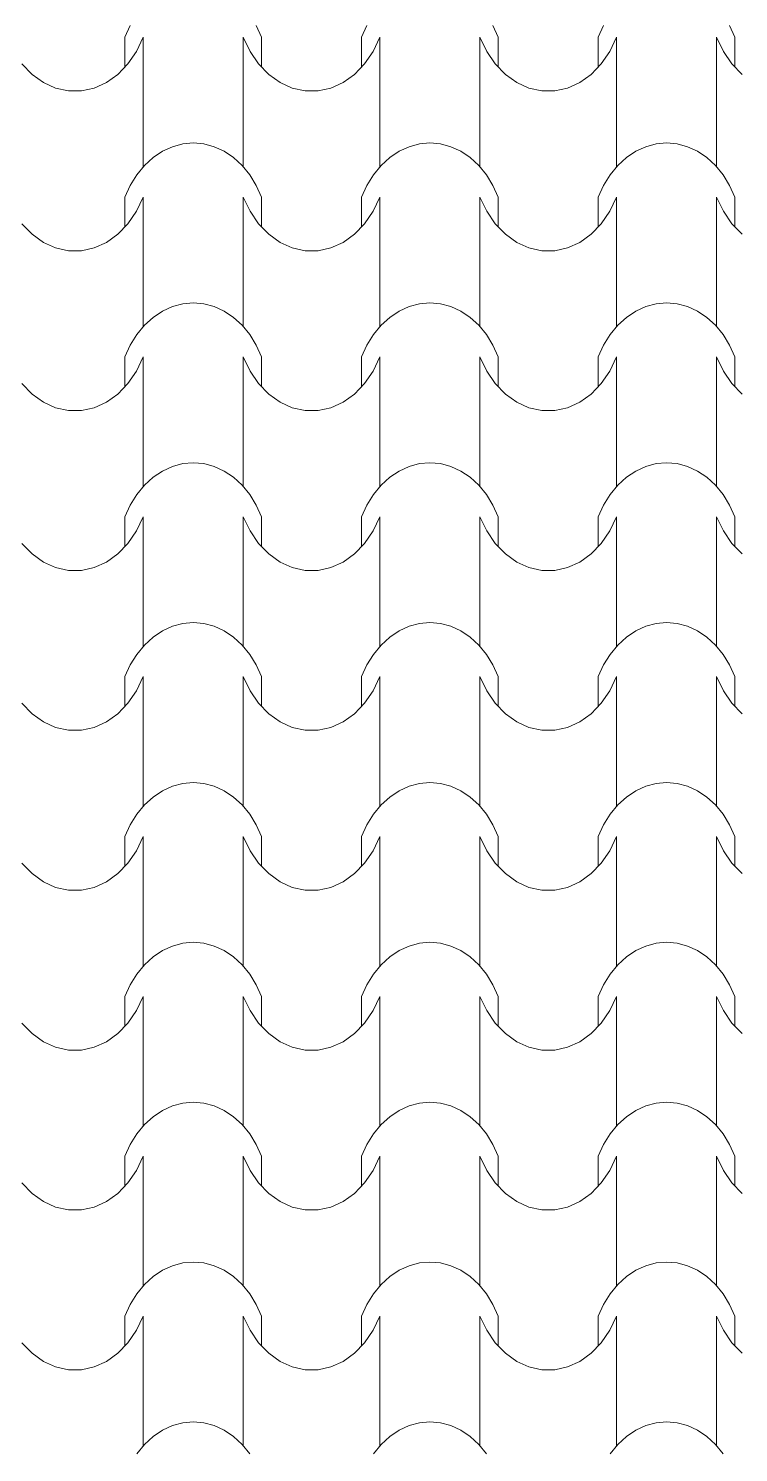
# Model space of a CAD drawing. Header units: millimetres. Extents: x 42452 to 2852333, y -419346 to 834876.
# Drawn here: x 2639698 to 2641724, y 651705 to 655770 of the extents above; entities that cross this region are included whole.
import ezdxf

# ---------------------------------------------------------------- set-up
doc = ezdxf.new("R2010")
doc.units = ezdxf.units.MM
doc.layers.add('M-2 keramitin shtrixi_Ном._пера__21_Pen_No__1', color=7, linetype='Continuous', lineweight=15)
doc.layers.add('memar', color=7, linetype='Continuous', lineweight=25)

# ---------------------------------------------------------------- blocks, each defined once
blk = doc.blocks.new('*X17')
at = {"layer": 'M-2 keramitin shtrixi_Ном._пера__21_Pen_No__1', "color": 7, "linetype": 'Continuous', "lineweight": 15}
for p, q in [((-246366.2, -1354965.3), (-246350.9, -1354932.1)), ((-245991.5, -1354932.1), (-245976.2, -1354965.3)), ((-245690.6, -1354965.3), (-245675.4, -1354932.1)), ((-245315.9, -1354932.1), (-245300.6, -1354965.3)), ((-245015.1, -1354965.3), (-244999.8, -1354932.1)), ((-244640.3, -1354932.1), (-244625, -1354965.3)), ((-246366.2, -1355050.4), (-246366.2, -1354965.3)), ((-246313.9, -1354965.3), (-246333.3, -1355005.8)), ((-246313.9, -1355150.4), (-246313.9, -1354965.3)), ((-246028.4, -1355150.4), (-246028.4, -1354965.3)), ((-246009.1, -1355005.8), (-246028.4, -1354965.3)), ((-245976.2, -1355050.4), (-245976.2, -1354965.3)), ((-245690.6, -1355050.4), (-245690.6, -1354965.3)), ((-245638.4, -1354965.3), (-245657.7, -1355005.8)), ((-245638.4, -1355150.4), (-245638.4, -1354965.3)), ((-245352.9, -1355150.4), (-245352.9, -1354965.3)), ((-245333.5, -1355005.8), (-245352.9, -1354965.3)), ((-245300.6, -1355050.4), (-245300.6, -1354965.3)), ((-245015.1, -1355050.4), (-245015.1, -1354965.3)), ((-244962.8, -1354965.3), (-244982.1, -1355005.8)), ((-244962.8, -1355150.4), (-244962.8, -1354965.3)), ((-244677.3, -1355150.4), (-244677.3, -1354965.3)), ((-244658, -1355005.8), (-244677.3, -1354965.3)), ((-244625, -1355050.4), (-244625, -1354965.3)), ((-246333.3, -1355005.8), (-246357.7, -1355041.5)), ((-245984.7, -1355041.5), (-246009.1, -1355005.8)), ((-245657.7, -1355005.8), (-245682.1, -1355041.5)), ((-245309.1, -1355041.5), (-245333.5, -1355005.8)), ((-244982.1, -1355005.8), (-245006.6, -1355041.5)), ((-244633.6, -1355041.5), (-244658, -1355005.8)), ((-246631.4, -1355071.5), (-246660.2, -1355041.5)), ((-246357.7, -1355041.5), (-246386.5, -1355071.5)), ((-245955.9, -1355071.5), (-245984.7, -1355041.5)), ((-245682.1, -1355041.5), (-245710.9, -1355071.5)), ((-245280.3, -1355071.5), (-245309.1, -1355041.5)), ((-245006.6, -1355041.5), (-245035.4, -1355071.5)), ((-244604.8, -1355071.5), (-244633.6, -1355041.5)), ((-246599.1, -1355094.7), (-246631.4, -1355071.5)), ((-246564.1, -1355110.6), (-246599.1, -1355094.7)), ((-246418.9, -1355094.7), (-246453.8, -1355110.6)), ((-246386.5, -1355071.5), (-246418.9, -1355094.7)), ((-245923.5, -1355094.7), (-245955.9, -1355071.5)), ((-245888.5, -1355110.6), (-245923.5, -1355094.7)), ((-245743.3, -1355094.7), (-245778.3, -1355110.6)), ((-245710.9, -1355071.5), (-245743.3, -1355094.7)), ((-245248, -1355094.7), (-245280.3, -1355071.5)), ((-245213, -1355110.6), (-245248, -1355094.7)), ((-245067.7, -1355094.7), (-245102.7, -1355110.6)), ((-245035.4, -1355071.5), (-245067.7, -1355094.7)), ((-246527.5, -1355118.6), (-246564.1, -1355110.6)), ((-246509, -1355118.6), (-246527.5, -1355118.6)), ((-246490.4, -1355118.6), (-246509, -1355118.6)), ((-246453.8, -1355110.6), (-246490.4, -1355118.6)), ((-245852, -1355118.6), (-245888.5, -1355110.6)), ((-245833.4, -1355118.6), (-245852, -1355118.6)), ((-245814.8, -1355118.6), (-245833.4, -1355118.6)), ((-245778.3, -1355110.6), (-245814.8, -1355118.6)), ((-245176.4, -1355118.6), (-245213, -1355110.6)), ((-245157.8, -1355118.6), (-245176.4, -1355118.6)), ((-245139.3, -1355118.6), (-245157.8, -1355118.6)), ((-245102.7, -1355110.6), (-245139.3, -1355118.6)), ((-246313.9, -1355335.5), (-246313.9, -1355150.4)), ((-246028.4, -1355335.5), (-246028.4, -1355150.4)), ((-245638.4, -1355335.5), (-245638.4, -1355150.4)), ((-245352.9, -1355335.5), (-245352.9, -1355150.4)), ((-244962.8, -1355335.5), (-244962.8, -1355150.4)), ((-244677.3, -1355335.5), (-244677.3, -1355150.4)), ((-246230.8, -1355278), (-246201.3, -1355270)), ((-246201.3, -1355270), (-246171.2, -1355267.3)), ((-246171.2, -1355267.3), (-246141.1, -1355270)), ((-246141.1, -1355270), (-246111.6, -1355278)), ((-245555.2, -1355278), (-245525.7, -1355270)), ((-245525.7, -1355270), (-245495.6, -1355267.3)), ((-245495.6, -1355267.3), (-245465.5, -1355270)), ((-245465.5, -1355270), (-245436, -1355278)), ((-244879.7, -1355278), (-244850.2, -1355270)), ((-244850.2, -1355270), (-244820.1, -1355267.3)), ((-244820.1, -1355267.3), (-244790, -1355270)), ((-244790, -1355270), (-244760.5, -1355278)), ((-246310.4, -1355331.6), (-246285.9, -1355309)), ((-246285.9, -1355309), (-246259.2, -1355291.1)), ((-246259.2, -1355291.1), (-246230.8, -1355278)), ((-246111.6, -1355278), (-246083.2, -1355291.1)), ((-246083.2, -1355291.1), (-246056.5, -1355309)), ((-246056.5, -1355309), (-246032, -1355331.6)), ((-245634.8, -1355331.6), (-245610.3, -1355309)), ((-245610.3, -1355309), (-245583.6, -1355291.1)), ((-245583.6, -1355291.1), (-245555.2, -1355278)), ((-245436, -1355278), (-245407.6, -1355291.1)), ((-245407.6, -1355291.1), (-245380.9, -1355309)), ((-245380.9, -1355309), (-245356.5, -1355331.6)), ((-244959.2, -1355331.6), (-244934.7, -1355309)), ((-244934.7, -1355309), (-244908.1, -1355291.1)), ((-244908.1, -1355291.1), (-244879.7, -1355278)), ((-244760.5, -1355278), (-244732.1, -1355291.1)), ((-244732.1, -1355291.1), (-244705.4, -1355309)), ((-244705.4, -1355309), (-244680.9, -1355331.6)), ((-246332.2, -1355358.2), (-246310.4, -1355331.6)), ((-246032, -1355331.6), (-246010.2, -1355358.2)), ((-245656.6, -1355358.2), (-245634.8, -1355331.6)), ((-245356.5, -1355331.6), (-245334.6, -1355358.2)), ((-244981.1, -1355358.2), (-244959.2, -1355331.6)), ((-244680.9, -1355331.6), (-244659.1, -1355358.2)), ((-246366.2, -1355421.7), (-246350.9, -1355388.4)), ((-246350.9, -1355388.4), (-246332.2, -1355358.2)), ((-246010.2, -1355358.2), (-245991.5, -1355388.4)), ((-245991.5, -1355388.4), (-245976.2, -1355421.7)), ((-245690.6, -1355421.7), (-245675.4, -1355388.4)), ((-245675.4, -1355388.4), (-245656.6, -1355358.2)), ((-245334.6, -1355358.2), (-245315.9, -1355388.4)), ((-245315.9, -1355388.4), (-245300.6, -1355421.7)), ((-245015.1, -1355421.7), (-244999.8, -1355388.4)), ((-244999.8, -1355388.4), (-244981.1, -1355358.2)), ((-244659.1, -1355358.2), (-244640.3, -1355388.4)), ((-244640.3, -1355388.4), (-244625, -1355421.7)), ((-246366.2, -1355506.7), (-246366.2, -1355421.7)), ((-246313.9, -1355421.7), (-246333.3, -1355462.2)), ((-246313.9, -1355606.7), (-246313.9, -1355421.7)), ((-246028.4, -1355606.7), (-246028.4, -1355421.7)), ((-246009.1, -1355462.2), (-246028.4, -1355421.7)), ((-245976.2, -1355506.7), (-245976.2, -1355421.7)), ((-245690.6, -1355506.7), (-245690.6, -1355421.7)), ((-245638.4, -1355421.7), (-245657.7, -1355462.2)), ((-245638.4, -1355606.7), (-245638.4, -1355421.7)), ((-245352.9, -1355606.7), (-245352.9, -1355421.7)), ((-245333.5, -1355462.2), (-245352.9, -1355421.7)), ((-245300.6, -1355506.7), (-245300.6, -1355421.7)), ((-245015.1, -1355506.7), (-245015.1, -1355421.7)), ((-244962.8, -1355421.7), (-244982.1, -1355462.2)), ((-244962.8, -1355606.7), (-244962.8, -1355421.7)), ((-244677.3, -1355606.7), (-244677.3, -1355421.7)), ((-244658, -1355462.2), (-244677.3, -1355421.7)), ((-244625, -1355506.7), (-244625, -1355421.7)), ((-246333.3, -1355462.2), (-246357.7, -1355497.9)), ((-245984.7, -1355497.9), (-246009.1, -1355462.2)), ((-245657.7, -1355462.2), (-245682.1, -1355497.9)), ((-245309.1, -1355497.9), (-245333.5, -1355462.2)), ((-244982.1, -1355462.2), (-245006.6, -1355497.9)), ((-244633.6, -1355497.9), (-244658, -1355462.2)), ((-246631.4, -1355527.8), (-246660.2, -1355497.9)), ((-246357.7, -1355497.9), (-246386.5, -1355527.8)), ((-245955.9, -1355527.8), (-245984.7, -1355497.9)), ((-245682.1, -1355497.9), (-245710.9, -1355527.8)), ((-245280.3, -1355527.8), (-245309.1, -1355497.9)), ((-245006.6, -1355497.9), (-245035.4, -1355527.8)), ((-244604.8, -1355527.8), (-244633.6, -1355497.9)), ((-246599.1, -1355551), (-246631.4, -1355527.8)), ((-246564.1, -1355566.9), (-246599.1, -1355551)), ((-246418.9, -1355551), (-246453.8, -1355566.9)), ((-246386.5, -1355527.8), (-246418.9, -1355551)), ((-245923.5, -1355551), (-245955.9, -1355527.8)), ((-245888.5, -1355566.9), (-245923.5, -1355551)), ((-245743.3, -1355551), (-245778.3, -1355566.9)), ((-245710.9, -1355527.8), (-245743.3, -1355551)), ((-245248, -1355551), (-245280.3, -1355527.8)), ((-245213, -1355566.9), (-245248, -1355551)), ((-245067.7, -1355551), (-245102.7, -1355566.9)), ((-245035.4, -1355527.8), (-245067.7, -1355551)), ((-246527.5, -1355575), (-246564.1, -1355566.9)), ((-246509, -1355575), (-246527.5, -1355575)), ((-246490.4, -1355575), (-246509, -1355575)), ((-246453.8, -1355566.9), (-246490.4, -1355575)), ((-245852, -1355575), (-245888.5, -1355566.9)), ((-245833.4, -1355575), (-245852, -1355575)), ((-245814.8, -1355575), (-245833.4, -1355575)), ((-245778.3, -1355566.9), (-245814.8, -1355575)), ((-245176.4, -1355575), (-245213, -1355566.9)), ((-245157.8, -1355575), (-245176.4, -1355575)), ((-245139.3, -1355575), (-245157.8, -1355575)), ((-245102.7, -1355566.9), (-245139.3, -1355575)), ((-246313.9, -1355791.8), (-246313.9, -1355606.7)), ((-246028.4, -1355791.8), (-246028.4, -1355606.7)), ((-245638.4, -1355791.8), (-245638.4, -1355606.7)), ((-245352.9, -1355791.8), (-245352.9, -1355606.7)), ((-244962.8, -1355791.8), (-244962.8, -1355606.7)), ((-244677.3, -1355791.8), (-244677.3, -1355606.7)), ((-246285.9, -1355765.4), (-246259.2, -1355747.4)), ((-246259.2, -1355747.4), (-246230.8, -1355734.3)), ((-246230.8, -1355734.3), (-246201.3, -1355726.4)), ((-246201.3, -1355726.4), (-246171.2, -1355723.7)), ((-246171.2, -1355723.7), (-246141.1, -1355726.4)), ((-246141.1, -1355726.4), (-246111.6, -1355734.3)), ((-246111.6, -1355734.3), (-246083.2, -1355747.4)), ((-246083.2, -1355747.4), (-246056.5, -1355765.4)), ((-245610.3, -1355765.4), (-245583.6, -1355747.4)), ((-245583.6, -1355747.4), (-245555.2, -1355734.3)), ((-245555.2, -1355734.3), (-245525.7, -1355726.4)), ((-245525.7, -1355726.4), (-245495.6, -1355723.7)), ((-245495.6, -1355723.7), (-245465.5, -1355726.4)), ((-245465.5, -1355726.4), (-245436, -1355734.3)), ((-245436, -1355734.3), (-245407.6, -1355747.4)), ((-245407.6, -1355747.4), (-245380.9, -1355765.4)), ((-244934.7, -1355765.4), (-244908.1, -1355747.4)), ((-244908.1, -1355747.4), (-244879.7, -1355734.3)), ((-244879.7, -1355734.3), (-244850.2, -1355726.4)), ((-244850.2, -1355726.4), (-244820.1, -1355723.7)), ((-244820.1, -1355723.7), (-244790, -1355726.4)), ((-244790, -1355726.4), (-244760.5, -1355734.3)), ((-244760.5, -1355734.3), (-244732.1, -1355747.4)), ((-244732.1, -1355747.4), (-244705.4, -1355765.4)), ((-246332.2, -1355814.5), (-246310.4, -1355787.9)), ((-246310.4, -1355787.9), (-246285.9, -1355765.4)), ((-246056.5, -1355765.4), (-246032, -1355787.9)), ((-246032, -1355787.9), (-246010.2, -1355814.5)), ((-245656.6, -1355814.5), (-245634.8, -1355787.9)), ((-245634.8, -1355787.9), (-245610.3, -1355765.4)), ((-245380.9, -1355765.4), (-245356.5, -1355787.9)), ((-245356.5, -1355787.9), (-245334.6, -1355814.5)), ((-244981.1, -1355814.5), (-244959.2, -1355787.9)), ((-244959.2, -1355787.9), (-244934.7, -1355765.4)), ((-244705.4, -1355765.4), (-244680.9, -1355787.9)), ((-244680.9, -1355787.9), (-244659.1, -1355814.5)), ((-246350.9, -1355844.8), (-246332.2, -1355814.5)), ((-246010.2, -1355814.5), (-245991.5, -1355844.8)), ((-245675.4, -1355844.8), (-245656.6, -1355814.5)), ((-245334.6, -1355814.5), (-245315.9, -1355844.8)), ((-244999.8, -1355844.8), (-244981.1, -1355814.5)), ((-244659.1, -1355814.5), (-244640.3, -1355844.8)), ((-246366.2, -1355878), (-246350.9, -1355844.8)), ((-246366.2, -1355963.1), (-246366.2, -1355878)), ((-246313.9, -1355878), (-246333.3, -1355918.5)), ((-246313.9, -1356063.1), (-246313.9, -1355878)), ((-246028.4, -1356063.1), (-246028.4, -1355878)), ((-246009.1, -1355918.5), (-246028.4, -1355878)), ((-245991.5, -1355844.8), (-245976.2, -1355878)), ((-245976.2, -1355963.1), (-245976.2, -1355878)), ((-245690.6, -1355878), (-245675.4, -1355844.8)), ((-245690.6, -1355963.1), (-245690.6, -1355878)), ((-245638.4, -1355878), (-245657.7, -1355918.5)), ((-245638.4, -1356063.1), (-245638.4, -1355878)), ((-245352.9, -1356063.1), (-245352.9, -1355878)), ((-245333.5, -1355918.5), (-245352.9, -1355878)), ((-245315.9, -1355844.8), (-245300.6, -1355878)), ((-245300.6, -1355963.1), (-245300.6, -1355878)), ((-245015.1, -1355878), (-244999.8, -1355844.8)), ((-245015.1, -1355963.1), (-245015.1, -1355878)), ((-244962.8, -1355878), (-244982.1, -1355918.5)), ((-244962.8, -1356063.1), (-244962.8, -1355878)), ((-244677.3, -1356063.1), (-244677.3, -1355878)), ((-244658, -1355918.5), (-244677.3, -1355878)), ((-244640.3, -1355844.8), (-244625, -1355878)), ((-244625, -1355963.1), (-244625, -1355878)), ((-246333.3, -1355918.5), (-246357.7, -1355954.2)), ((-245984.7, -1355954.2), (-246009.1, -1355918.5)), ((-245657.7, -1355918.5), (-245682.1, -1355954.2)), ((-245309.1, -1355954.2), (-245333.5, -1355918.5)), ((-244982.1, -1355918.5), (-245006.6, -1355954.2)), ((-244633.6, -1355954.2), (-244658, -1355918.5)), ((-246631.4, -1355984.2), (-246660.2, -1355954.2)), ((-246357.7, -1355954.2), (-246386.5, -1355984.2)), ((-245955.9, -1355984.2), (-245984.7, -1355954.2)), ((-245682.1, -1355954.2), (-245710.9, -1355984.2)), ((-245280.3, -1355984.2), (-245309.1, -1355954.2)), ((-245006.6, -1355954.2), (-245035.4, -1355984.2)), ((-244604.8, -1355984.2), (-244633.6, -1355954.2)), ((-246599.1, -1356007.4), (-246631.4, -1355984.2)), ((-246386.5, -1355984.2), (-246418.9, -1356007.4)), ((-245923.5, -1356007.4), (-245955.9, -1355984.2)), ((-245710.9, -1355984.2), (-245743.3, -1356007.4)), ((-245248, -1356007.4), (-245280.3, -1355984.2)), ((-245035.4, -1355984.2), (-245067.7, -1356007.4)), ((-246564.1, -1356023.3), (-246599.1, -1356007.4)), ((-246527.5, -1356031.3), (-246564.1, -1356023.3)), ((-246509, -1356031.3), (-246527.5, -1356031.3)), ((-246490.4, -1356031.3), (-246509, -1356031.3)), ((-246453.8, -1356023.3), (-246490.4, -1356031.3)), ((-246418.9, -1356007.4), (-246453.8, -1356023.3)), ((-245888.5, -1356023.3), (-245923.5, -1356007.4)), ((-245852, -1356031.3), (-245888.5, -1356023.3)), ((-245833.4, -1356031.3), (-245852, -1356031.3)), ((-245814.8, -1356031.3), (-245833.4, -1356031.3)), ((-245778.3, -1356023.3), (-245814.8, -1356031.3)), ((-245743.3, -1356007.4), (-245778.3, -1356023.3)), ((-245213, -1356023.3), (-245248, -1356007.4)), ((-245176.4, -1356031.3), (-245213, -1356023.3)), ((-245157.8, -1356031.3), (-245176.4, -1356031.3)), ((-245139.3, -1356031.3), (-245157.8, -1356031.3)), ((-245102.7, -1356023.3), (-245139.3, -1356031.3)), ((-245067.7, -1356007.4), (-245102.7, -1356023.3)), ((-246313.9, -1356248.2), (-246313.9, -1356063.1)), ((-246028.4, -1356248.2), (-246028.4, -1356063.1)), ((-245638.4, -1356248.2), (-245638.4, -1356063.1)), ((-245352.9, -1356248.2), (-245352.9, -1356063.1)), ((-244962.8, -1356248.2), (-244962.8, -1356063.1)), ((-244677.3, -1356248.2), (-244677.3, -1356063.1)), ((-246285.9, -1356221.7), (-246259.2, -1356203.8)), ((-246259.2, -1356203.8), (-246230.8, -1356190.7)), ((-246230.8, -1356190.7), (-246201.3, -1356182.7)), ((-246201.3, -1356182.7), (-246171.2, -1356180)), ((-246171.2, -1356180), (-246141.1, -1356182.7)), ((-246141.1, -1356182.7), (-246111.6, -1356190.7)), ((-246111.6, -1356190.7), (-246083.2, -1356203.8)), ((-246083.2, -1356203.8), (-246056.5, -1356221.7)), ((-245610.3, -1356221.7), (-245583.6, -1356203.8)), ((-245583.6, -1356203.8), (-245555.2, -1356190.7)), ((-245555.2, -1356190.7), (-245525.7, -1356182.7)), ((-245525.7, -1356182.7), (-245495.6, -1356180)), ((-245495.6, -1356180), (-245465.5, -1356182.7)), ((-245465.5, -1356182.7), (-245436, -1356190.7)), ((-245436, -1356190.7), (-245407.6, -1356203.8)), ((-245407.6, -1356203.8), (-245380.9, -1356221.7)), ((-244934.7, -1356221.7), (-244908.1, -1356203.8)), ((-244908.1, -1356203.8), (-244879.7, -1356190.7)), ((-244879.7, -1356190.7), (-244850.2, -1356182.7)), ((-244850.2, -1356182.7), (-244820.1, -1356180)), ((-244820.1, -1356180), (-244790, -1356182.7)), ((-244790, -1356182.7), (-244760.5, -1356190.7)), ((-244760.5, -1356190.7), (-244732.1, -1356203.8)), ((-244732.1, -1356203.8), (-244705.4, -1356221.7)), ((-246332.2, -1356270.9), (-246310.4, -1356244.3)), ((-246310.4, -1356244.3), (-246285.9, -1356221.7)), ((-246056.5, -1356221.7), (-246032, -1356244.3)), ((-246032, -1356244.3), (-246010.2, -1356270.9)), ((-245656.6, -1356270.9), (-245634.8, -1356244.3)), ((-245634.8, -1356244.3), (-245610.3, -1356221.7)), ((-245380.9, -1356221.7), (-245356.5, -1356244.3)), ((-245356.5, -1356244.3), (-245334.6, -1356270.9)), ((-244981.1, -1356270.9), (-244959.2, -1356244.3)), ((-244959.2, -1356244.3), (-244934.7, -1356221.7)), ((-244705.4, -1356221.7), (-244680.9, -1356244.3)), ((-244680.9, -1356244.3), (-244659.1, -1356270.9)), ((-246350.9, -1356301.1), (-246332.2, -1356270.9)), ((-246010.2, -1356270.9), (-245991.5, -1356301.1)), ((-245675.4, -1356301.1), (-245656.6, -1356270.9)), ((-245334.6, -1356270.9), (-245315.9, -1356301.1)), ((-244999.8, -1356301.1), (-244981.1, -1356270.9)), ((-244659.1, -1356270.9), (-244640.3, -1356301.1)), ((-246366.2, -1356334.4), (-246350.9, -1356301.1)), ((-245991.5, -1356301.1), (-245976.2, -1356334.4)), ((-245690.6, -1356334.4), (-245675.4, -1356301.1)), ((-245315.9, -1356301.1), (-245300.6, -1356334.4)), ((-245015.1, -1356334.4), (-244999.8, -1356301.1)), ((-244640.3, -1356301.1), (-244625, -1356334.4)), ((-246366.2, -1356419.4), (-246366.2, -1356334.4)), ((-246313.9, -1356334.4), (-246333.3, -1356374.9)), ((-246313.9, -1356519.4), (-246313.9, -1356334.4)), ((-246028.4, -1356519.4), (-246028.4, -1356334.4)), ((-246009.1, -1356374.9), (-246028.4, -1356334.4)), ((-245976.2, -1356419.4), (-245976.2, -1356334.4)), ((-245690.6, -1356419.4), (-245690.6, -1356334.4)), ((-245638.4, -1356334.4), (-245657.7, -1356374.9)), ((-245638.4, -1356519.4), (-245638.4, -1356334.4)), ((-245352.9, -1356519.4), (-245352.9, -1356334.4)), ((-245333.5, -1356374.9), (-245352.9, -1356334.4)), ((-245300.6, -1356419.4), (-245300.6, -1356334.4)), ((-245015.1, -1356419.4), (-245015.1, -1356334.4)), ((-244962.8, -1356334.4), (-244982.1, -1356374.9)), ((-244962.8, -1356519.4), (-244962.8, -1356334.4)), ((-244677.3, -1356519.4), (-244677.3, -1356334.4)), ((-244658, -1356374.9), (-244677.3, -1356334.4)), ((-244625, -1356419.4), (-244625, -1356334.4)), ((-246333.3, -1356374.9), (-246357.7, -1356410.6)), ((-245984.7, -1356410.6), (-246009.1, -1356374.9)), ((-245657.7, -1356374.9), (-245682.1, -1356410.6)), ((-245309.1, -1356410.6), (-245333.5, -1356374.9)), ((-244982.1, -1356374.9), (-245006.6, -1356410.6)), ((-244633.6, -1356410.6), (-244658, -1356374.9)), ((-246631.4, -1356440.5), (-246660.2, -1356410.6)), ((-246599.1, -1356463.7), (-246631.4, -1356440.5)), ((-246386.5, -1356440.5), (-246418.9, -1356463.7)), ((-246357.7, -1356410.6), (-246386.5, -1356440.5)), ((-245955.9, -1356440.5), (-245984.7, -1356410.6)), ((-245923.5, -1356463.7), (-245955.9, -1356440.5)), ((-245710.9, -1356440.5), (-245743.3, -1356463.7)), ((-245682.1, -1356410.6), (-245710.9, -1356440.5)), ((-245280.3, -1356440.5), (-245309.1, -1356410.6)), ((-245248, -1356463.7), (-245280.3, -1356440.5)), ((-245035.4, -1356440.5), (-245067.7, -1356463.7)), ((-245006.6, -1356410.6), (-245035.4, -1356440.5)), ((-244604.8, -1356440.5), (-244633.6, -1356410.6)), ((-246564.1, -1356479.6), (-246599.1, -1356463.7)), ((-246527.5, -1356487.7), (-246564.1, -1356479.6)), ((-246509, -1356487.7), (-246527.5, -1356487.7)), ((-246490.4, -1356487.7), (-246509, -1356487.7)), ((-246453.8, -1356479.6), (-246490.4, -1356487.7)), ((-246418.9, -1356463.7), (-246453.8, -1356479.6)), ((-245888.5, -1356479.6), (-245923.5, -1356463.7)), ((-245852, -1356487.7), (-245888.5, -1356479.6)), ((-245833.4, -1356487.7), (-245852, -1356487.7)), ((-245814.8, -1356487.7), (-245833.4, -1356487.7)), ((-245778.3, -1356479.6), (-245814.8, -1356487.7)), ((-245743.3, -1356463.7), (-245778.3, -1356479.6)), ((-245213, -1356479.6), (-245248, -1356463.7)), ((-245176.4, -1356487.7), (-245213, -1356479.6)), ((-245157.8, -1356487.7), (-245176.4, -1356487.7)), ((-245139.3, -1356487.7), (-245157.8, -1356487.7)), ((-245102.7, -1356479.6), (-245139.3, -1356487.7)), ((-245067.7, -1356463.7), (-245102.7, -1356479.6)), ((-246313.9, -1356704.5), (-246313.9, -1356519.4)), ((-246028.4, -1356704.5), (-246028.4, -1356519.4)), ((-245638.4, -1356704.5), (-245638.4, -1356519.4)), ((-245352.9, -1356704.5), (-245352.9, -1356519.4)), ((-244962.8, -1356704.5), (-244962.8, -1356519.4)), ((-244677.3, -1356704.5), (-244677.3, -1356519.4)), ((-246259.2, -1356660.1), (-246230.8, -1356647)), ((-246230.8, -1356647), (-246201.3, -1356639.1)), ((-246201.3, -1356639.1), (-246171.2, -1356636.4)), ((-246171.2, -1356636.4), (-246141.1, -1356639.1)), ((-246141.1, -1356639.1), (-246111.6, -1356647)), ((-246111.6, -1356647), (-246083.2, -1356660.1)), ((-245583.6, -1356660.1), (-245555.2, -1356647)), ((-245555.2, -1356647), (-245525.7, -1356639.1)), ((-245525.7, -1356639.1), (-245495.6, -1356636.4)), ((-245495.6, -1356636.4), (-245465.5, -1356639.1)), ((-245465.5, -1356639.1), (-245436, -1356647)), ((-245436, -1356647), (-245407.6, -1356660.1)), ((-244908.1, -1356660.1), (-244879.7, -1356647)), ((-244879.7, -1356647), (-244850.2, -1356639.1)), ((-244850.2, -1356639.1), (-244820.1, -1356636.4)), ((-244820.1, -1356636.4), (-244790, -1356639.1)), ((-244790, -1356639.1), (-244760.5, -1356647)), ((-244760.5, -1356647), (-244732.1, -1356660.1)), ((-246310.4, -1356700.6), (-246285.9, -1356678.1)), ((-246285.9, -1356678.1), (-246259.2, -1356660.1)), ((-246083.2, -1356660.1), (-246056.5, -1356678.1)), ((-246056.5, -1356678.1), (-246032, -1356700.6)), ((-245634.8, -1356700.6), (-245610.3, -1356678.1)), ((-245610.3, -1356678.1), (-245583.6, -1356660.1)), ((-245407.6, -1356660.1), (-245380.9, -1356678.1)), ((-245380.9, -1356678.1), (-245356.5, -1356700.6)), ((-244959.2, -1356700.6), (-244934.7, -1356678.1)), ((-244934.7, -1356678.1), (-244908.1, -1356660.1)), ((-244732.1, -1356660.1), (-244705.4, -1356678.1)), ((-244705.4, -1356678.1), (-244680.9, -1356700.6)), ((-246350.9, -1356757.5), (-246332.2, -1356727.2)), ((-246332.2, -1356727.2), (-246310.4, -1356700.6)), ((-246032, -1356700.6), (-246010.2, -1356727.2)), ((-246010.2, -1356727.2), (-245991.5, -1356757.5)), ((-245675.4, -1356757.5), (-245656.6, -1356727.2)), ((-245656.6, -1356727.2), (-245634.8, -1356700.6)), ((-245356.5, -1356700.6), (-245334.6, -1356727.2)), ((-245334.6, -1356727.2), (-245315.9, -1356757.5)), ((-244999.8, -1356757.5), (-244981.1, -1356727.2)), ((-244981.1, -1356727.2), (-244959.2, -1356700.6)), ((-244680.9, -1356700.6), (-244659.1, -1356727.2)), ((-244659.1, -1356727.2), (-244640.3, -1356757.5)), ((-246366.2, -1356790.7), (-246350.9, -1356757.5)), ((-245991.5, -1356757.5), (-245976.2, -1356790.7)), ((-245690.6, -1356790.7), (-245675.4, -1356757.5)), ((-245315.9, -1356757.5), (-245300.6, -1356790.7)), ((-245015.1, -1356790.7), (-244999.8, -1356757.5)), ((-244640.3, -1356757.5), (-244625, -1356790.7)), ((-246366.2, -1356875.8), (-246366.2, -1356790.7)), ((-246313.9, -1356790.7), (-246333.3, -1356831.2)), ((-246313.9, -1356975.8), (-246313.9, -1356790.7)), ((-246028.4, -1356975.8), (-246028.4, -1356790.7)), ((-246009.1, -1356831.2), (-246028.4, -1356790.7)), ((-245976.2, -1356875.8), (-245976.2, -1356790.7)), ((-245690.6, -1356875.8), (-245690.6, -1356790.7)), ((-245638.4, -1356790.7), (-245657.7, -1356831.2)), ((-245638.4, -1356975.8), (-245638.4, -1356790.7)), ((-245352.9, -1356975.8), (-245352.9, -1356790.7)), ((-245333.5, -1356831.2), (-245352.9, -1356790.7)), ((-245300.6, -1356875.8), (-245300.6, -1356790.7)), ((-245015.1, -1356875.8), (-245015.1, -1356790.7)), ((-244962.8, -1356790.7), (-244982.1, -1356831.2)), ((-244962.8, -1356975.8), (-244962.8, -1356790.7)), ((-244677.3, -1356975.8), (-244677.3, -1356790.7)), ((-244658, -1356831.2), (-244677.3, -1356790.7)), ((-244625, -1356875.8), (-244625, -1356790.7)), ((-246333.3, -1356831.2), (-246357.7, -1356866.9)), ((-245984.7, -1356866.9), (-246009.1, -1356831.2)), ((-245657.7, -1356831.2), (-245682.1, -1356866.9)), ((-245309.1, -1356866.9), (-245333.5, -1356831.2)), ((-244982.1, -1356831.2), (-245006.6, -1356866.9)), ((-244633.6, -1356866.9), (-244658, -1356831.2)), ((-246631.4, -1356896.9), (-246660.2, -1356866.9)), ((-246357.7, -1356866.9), (-246386.5, -1356896.9)), ((-245955.9, -1356896.9), (-245984.7, -1356866.9)), ((-245682.1, -1356866.9), (-245710.9, -1356896.9)), ((-245280.3, -1356896.9), (-245309.1, -1356866.9)), ((-245006.6, -1356866.9), (-245035.4, -1356896.9)), ((-244604.8, -1356896.9), (-244633.6, -1356866.9)), ((-246599.1, -1356920.1), (-246631.4, -1356896.9)), ((-246564.1, -1356936), (-246599.1, -1356920.1)), ((-246527.5, -1356944), (-246564.1, -1356936)), ((-246453.8, -1356936), (-246490.4, -1356944)), ((-246418.9, -1356920.1), (-246453.8, -1356936)), ((-246386.5, -1356896.9), (-246418.9, -1356920.1)), ((-245923.5, -1356920.1), (-245955.9, -1356896.9)), ((-245888.5, -1356936), (-245923.5, -1356920.1)), ((-245852, -1356944), (-245888.5, -1356936)), ((-245778.3, -1356936), (-245814.8, -1356944)), ((-245743.3, -1356920.1), (-245778.3, -1356936)), ((-245710.9, -1356896.9), (-245743.3, -1356920.1)), ((-245248, -1356920.1), (-245280.3, -1356896.9)), ((-245213, -1356936), (-245248, -1356920.1)), ((-245176.4, -1356944), (-245213, -1356936)), ((-245102.7, -1356936), (-245139.3, -1356944)), ((-245067.7, -1356920.1), (-245102.7, -1356936)), ((-245035.4, -1356896.9), (-245067.7, -1356920.1)), ((-246509, -1356944), (-246527.5, -1356944)), ((-246490.4, -1356944), (-246509, -1356944)), ((-246313.9, -1357160.8), (-246313.9, -1356975.8)), ((-246028.4, -1357160.8), (-246028.4, -1356975.8)), ((-245833.4, -1356944), (-245852, -1356944)), ((-245814.8, -1356944), (-245833.4, -1356944)), ((-245638.4, -1357160.8), (-245638.4, -1356975.8)), ((-245352.9, -1357160.8), (-245352.9, -1356975.8)), ((-245157.8, -1356944), (-245176.4, -1356944)), ((-245139.3, -1356944), (-245157.8, -1356944)), ((-244962.8, -1357160.8), (-244962.8, -1356975.8)), ((-244677.3, -1357160.8), (-244677.3, -1356975.8)), ((-246230.8, -1357103.4), (-246201.3, -1357095.4)), ((-246201.3, -1357095.4), (-246171.2, -1357092.7)), ((-246171.2, -1357092.7), (-246141.1, -1357095.4)), ((-246141.1, -1357095.4), (-246111.6, -1357103.4)), ((-245555.2, -1357103.4), (-245525.7, -1357095.4)), ((-245525.7, -1357095.4), (-245495.6, -1357092.7)), ((-245495.6, -1357092.7), (-245465.5, -1357095.4)), ((-245465.5, -1357095.4), (-245436, -1357103.4)), ((-244879.7, -1357103.4), (-244850.2, -1357095.4)), ((-244850.2, -1357095.4), (-244820.1, -1357092.7)), ((-244820.1, -1357092.7), (-244790, -1357095.4)), ((-244790, -1357095.4), (-244760.5, -1357103.4)), ((-246310.4, -1357157), (-246285.9, -1357134.4)), ((-246285.9, -1357134.4), (-246259.2, -1357116.5)), ((-246259.2, -1357116.5), (-246230.8, -1357103.4)), ((-246111.6, -1357103.4), (-246083.2, -1357116.5)), ((-246083.2, -1357116.5), (-246056.5, -1357134.4)), ((-246056.5, -1357134.4), (-246032, -1357157)), ((-245634.8, -1357157), (-245610.3, -1357134.4)), ((-245610.3, -1357134.4), (-245583.6, -1357116.5)), ((-245583.6, -1357116.5), (-245555.2, -1357103.4)), ((-245436, -1357103.4), (-245407.6, -1357116.5)), ((-245407.6, -1357116.5), (-245380.9, -1357134.4)), ((-245380.9, -1357134.4), (-245356.5, -1357157)), ((-244959.2, -1357157), (-244934.7, -1357134.4)), ((-244934.7, -1357134.4), (-244908.1, -1357116.5)), ((-244908.1, -1357116.5), (-244879.7, -1357103.4)), ((-244760.5, -1357103.4), (-244732.1, -1357116.5)), ((-244732.1, -1357116.5), (-244705.4, -1357134.4)), ((-244705.4, -1357134.4), (-244680.9, -1357157)), ((-246332.2, -1357183.6), (-246310.4, -1357157)), ((-246032, -1357157), (-246010.2, -1357183.6)), ((-245656.6, -1357183.6), (-245634.8, -1357157)), ((-245356.5, -1357157), (-245334.6, -1357183.6)), ((-244981.1, -1357183.6), (-244959.2, -1357157)), ((-244680.9, -1357157), (-244659.1, -1357183.6)), ((-246366.2, -1357247), (-246350.9, -1357213.8)), ((-246350.9, -1357213.8), (-246332.2, -1357183.6)), ((-246010.2, -1357183.6), (-245991.5, -1357213.8)), ((-245991.5, -1357213.8), (-245976.2, -1357247)), ((-245690.6, -1357247), (-245675.4, -1357213.8)), ((-245675.4, -1357213.8), (-245656.6, -1357183.6)), ((-245334.6, -1357183.6), (-245315.9, -1357213.8)), ((-245315.9, -1357213.8), (-245300.6, -1357247)), ((-245015.1, -1357247), (-244999.8, -1357213.8)), ((-244999.8, -1357213.8), (-244981.1, -1357183.6)), ((-244659.1, -1357183.6), (-244640.3, -1357213.8)), ((-244640.3, -1357213.8), (-244625, -1357247)), ((-246366.2, -1357332.1), (-246366.2, -1357247)), ((-246313.9, -1357247), (-246333.3, -1357287.6)), ((-246313.9, -1357432.1), (-246313.9, -1357247)), ((-246028.4, -1357432.1), (-246028.4, -1357247)), ((-246009.1, -1357287.6), (-246028.4, -1357247)), ((-245976.2, -1357332.1), (-245976.2, -1357247)), ((-245690.6, -1357332.1), (-245690.6, -1357247)), ((-245638.4, -1357247), (-245657.7, -1357287.6)), ((-245638.4, -1357432.1), (-245638.4, -1357247)), ((-245352.9, -1357432.1), (-245352.9, -1357247)), ((-245333.5, -1357287.6), (-245352.9, -1357247)), ((-245300.6, -1357332.1), (-245300.6, -1357247)), ((-245015.1, -1357332.1), (-245015.1, -1357247)), ((-244962.8, -1357247), (-244982.1, -1357287.6)), ((-244962.8, -1357432.1), (-244962.8, -1357247)), ((-244677.3, -1357432.1), (-244677.3, -1357247)), ((-244658, -1357287.6), (-244677.3, -1357247)), ((-244625, -1357332.1), (-244625, -1357247)), ((-246333.3, -1357287.6), (-246357.7, -1357323.3)), ((-245984.7, -1357323.3), (-246009.1, -1357287.6)), ((-245657.7, -1357287.6), (-245682.1, -1357323.3)), ((-245309.1, -1357323.3), (-245333.5, -1357287.6)), ((-244982.1, -1357287.6), (-245006.6, -1357323.3)), ((-244633.6, -1357323.3), (-244658, -1357287.6)), ((-246631.4, -1357353.2), (-246660.2, -1357323.3)), ((-246357.7, -1357323.3), (-246386.5, -1357353.2)), ((-245955.9, -1357353.2), (-245984.7, -1357323.3)), ((-245682.1, -1357323.3), (-245710.9, -1357353.2)), ((-245280.3, -1357353.2), (-245309.1, -1357323.3)), ((-245006.6, -1357323.3), (-245035.4, -1357353.2)), ((-244604.8, -1357353.2), (-244633.6, -1357323.3)), ((-246599.1, -1357376.4), (-246631.4, -1357353.2)), ((-246564.1, -1357392.3), (-246599.1, -1357376.4)), ((-246418.9, -1357376.4), (-246453.8, -1357392.3)), ((-246386.5, -1357353.2), (-246418.9, -1357376.4)), ((-245923.5, -1357376.4), (-245955.9, -1357353.2)), ((-245888.5, -1357392.3), (-245923.5, -1357376.4)), ((-245743.3, -1357376.4), (-245778.3, -1357392.3)), ((-245710.9, -1357353.2), (-245743.3, -1357376.4)), ((-245248, -1357376.4), (-245280.3, -1357353.2)), ((-245213, -1357392.3), (-245248, -1357376.4)), ((-245067.7, -1357376.4), (-245102.7, -1357392.3)), ((-245035.4, -1357353.2), (-245067.7, -1357376.4)), ((-246527.5, -1357400.4), (-246564.1, -1357392.3)), ((-246509, -1357400.4), (-246527.5, -1357400.4)), ((-246490.4, -1357400.4), (-246509, -1357400.4)), ((-246453.8, -1357392.3), (-246490.4, -1357400.4)), ((-245852, -1357400.4), (-245888.5, -1357392.3)), ((-245833.4, -1357400.4), (-245852, -1357400.4)), ((-245814.8, -1357400.4), (-245833.4, -1357400.4)), ((-245778.3, -1357392.3), (-245814.8, -1357400.4)), ((-245176.4, -1357400.4), (-245213, -1357392.3)), ((-245157.8, -1357400.4), (-245176.4, -1357400.4)), ((-245139.3, -1357400.4), (-245157.8, -1357400.4)), ((-245102.7, -1357392.3), (-245139.3, -1357400.4)), ((-246313.9, -1357617.2), (-246313.9, -1357432.1)), ((-246028.4, -1357617.2), (-246028.4, -1357432.1)), ((-245638.4, -1357617.2), (-245638.4, -1357432.1)), ((-245352.9, -1357617.2), (-245352.9, -1357432.1)), ((-244962.8, -1357617.2), (-244962.8, -1357432.1)), ((-244677.3, -1357617.2), (-244677.3, -1357432.1)), ((-246285.9, -1357590.8), (-246259.2, -1357572.8)), ((-246259.2, -1357572.8), (-246230.8, -1357559.7)), ((-246230.8, -1357559.7), (-246201.3, -1357551.7)), ((-246201.3, -1357551.7), (-246171.2, -1357549.1)), ((-246171.2, -1357549.1), (-246141.1, -1357551.7)), ((-246141.1, -1357551.7), (-246111.6, -1357559.7)), ((-246111.6, -1357559.7), (-246083.2, -1357572.8)), ((-246083.2, -1357572.8), (-246056.5, -1357590.8)), ((-245610.3, -1357590.8), (-245583.6, -1357572.8)), ((-245583.6, -1357572.8), (-245555.2, -1357559.7)), ((-245555.2, -1357559.7), (-245525.7, -1357551.7)), ((-245525.7, -1357551.7), (-245495.6, -1357549.1)), ((-245495.6, -1357549.1), (-245465.5, -1357551.7)), ((-245465.5, -1357551.7), (-245436, -1357559.7)), ((-245436, -1357559.7), (-245407.6, -1357572.8)), ((-245407.6, -1357572.8), (-245380.9, -1357590.8)), ((-244934.7, -1357590.8), (-244908.1, -1357572.8)), ((-244908.1, -1357572.8), (-244879.7, -1357559.7)), ((-244879.7, -1357559.7), (-244850.2, -1357551.7)), ((-244850.2, -1357551.7), (-244820.1, -1357549.1)), ((-244820.1, -1357549.1), (-244790, -1357551.7)), ((-244790, -1357551.7), (-244760.5, -1357559.7)), ((-244760.5, -1357559.7), (-244732.1, -1357572.8)), ((-244732.1, -1357572.8), (-244705.4, -1357590.8)), ((-246332.2, -1357639.9), (-246310.4, -1357613.3)), ((-246310.4, -1357613.3), (-246285.9, -1357590.8)), ((-246056.5, -1357590.8), (-246032, -1357613.3)), ((-246032, -1357613.3), (-246010.2, -1357639.9)), ((-245656.6, -1357639.9), (-245634.8, -1357613.3)), ((-245634.8, -1357613.3), (-245610.3, -1357590.8)), ((-245380.9, -1357590.8), (-245356.5, -1357613.3)), ((-245356.5, -1357613.3), (-245334.6, -1357639.9)), ((-244981.1, -1357639.9), (-244959.2, -1357613.3)), ((-244959.2, -1357613.3), (-244934.7, -1357590.8)), ((-244705.4, -1357590.8), (-244680.9, -1357613.3)), ((-244680.9, -1357613.3), (-244659.1, -1357639.9)), ((-246350.9, -1357670.2), (-246332.2, -1357639.9)), ((-246010.2, -1357639.9), (-245991.5, -1357670.2)), ((-245675.4, -1357670.2), (-245656.6, -1357639.9)), ((-245334.6, -1357639.9), (-245315.9, -1357670.2)), ((-244999.8, -1357670.2), (-244981.1, -1357639.9)), ((-244659.1, -1357639.9), (-244640.3, -1357670.2)), ((-246366.2, -1357703.4), (-246350.9, -1357670.2)), ((-246366.2, -1357788.5), (-246366.2, -1357703.4)), ((-246313.9, -1357703.4), (-246333.3, -1357743.9)), ((-246313.9, -1357888.5), (-246313.9, -1357703.4)), ((-246028.4, -1357888.5), (-246028.4, -1357703.4)), ((-246009.1, -1357743.9), (-246028.4, -1357703.4)), ((-245991.5, -1357670.2), (-245976.2, -1357703.4)), ((-245976.2, -1357788.5), (-245976.2, -1357703.4)), ((-245690.6, -1357703.4), (-245675.4, -1357670.2)), ((-245690.6, -1357788.5), (-245690.6, -1357703.4)), ((-245638.4, -1357703.4), (-245657.7, -1357743.9)), ((-245638.4, -1357888.5), (-245638.4, -1357703.4)), ((-245352.9, -1357888.5), (-245352.9, -1357703.4)), ((-245333.5, -1357743.9), (-245352.9, -1357703.4)), ((-245315.9, -1357670.2), (-245300.6, -1357703.4)), ((-245300.6, -1357788.5), (-245300.6, -1357703.4)), ((-245015.1, -1357703.4), (-244999.8, -1357670.2)), ((-245015.1, -1357788.5), (-245015.1, -1357703.4)), ((-244962.8, -1357703.4), (-244982.1, -1357743.9)), ((-244962.8, -1357888.5), (-244962.8, -1357703.4)), ((-244677.3, -1357888.5), (-244677.3, -1357703.4)), ((-244658, -1357743.9), (-244677.3, -1357703.4)), ((-244640.3, -1357670.2), (-244625, -1357703.4)), ((-244625, -1357788.5), (-244625, -1357703.4)), ((-246333.3, -1357743.9), (-246357.7, -1357779.6)), ((-245984.7, -1357779.6), (-246009.1, -1357743.9)), ((-245657.7, -1357743.9), (-245682.1, -1357779.6)), ((-245309.1, -1357779.6), (-245333.5, -1357743.9)), ((-244982.1, -1357743.9), (-245006.6, -1357779.6)), ((-244633.6, -1357779.6), (-244658, -1357743.9)), ((-246631.4, -1357809.5), (-246660.2, -1357779.6)), ((-246357.7, -1357779.6), (-246386.5, -1357809.5)), ((-245955.9, -1357809.5), (-245984.7, -1357779.6)), ((-245682.1, -1357779.6), (-245710.9, -1357809.5)), ((-245280.3, -1357809.5), (-245309.1, -1357779.6)), ((-245006.6, -1357779.6), (-245035.4, -1357809.5)), ((-244604.8, -1357809.5), (-244633.6, -1357779.6)), ((-246599.1, -1357832.8), (-246631.4, -1357809.5)), ((-246386.5, -1357809.5), (-246418.9, -1357832.8)), ((-245923.5, -1357832.8), (-245955.9, -1357809.5)), ((-245710.9, -1357809.5), (-245743.3, -1357832.8)), ((-245248, -1357832.8), (-245280.3, -1357809.5)), ((-245035.4, -1357809.5), (-245067.7, -1357832.8)), ((-246564.1, -1357848.7), (-246599.1, -1357832.8)), ((-246527.5, -1357856.7), (-246564.1, -1357848.7)), ((-246509, -1357856.7), (-246527.5, -1357856.7)), ((-246490.4, -1357856.7), (-246509, -1357856.7)), ((-246453.8, -1357848.7), (-246490.4, -1357856.7)), ((-246418.9, -1357832.8), (-246453.8, -1357848.7)), ((-245888.5, -1357848.7), (-245923.5, -1357832.8)), ((-245852, -1357856.7), (-245888.5, -1357848.7)), ((-245833.4, -1357856.7), (-245852, -1357856.7)), ((-245814.8, -1357856.7), (-245833.4, -1357856.7)), ((-245778.3, -1357848.7), (-245814.8, -1357856.7)), ((-245743.3, -1357832.8), (-245778.3, -1357848.7)), ((-245213, -1357848.7), (-245248, -1357832.8)), ((-245176.4, -1357856.7), (-245213, -1357848.7)), ((-245157.8, -1357856.7), (-245176.4, -1357856.7)), ((-245139.3, -1357856.7), (-245157.8, -1357856.7)), ((-245102.7, -1357848.7), (-245139.3, -1357856.7)), ((-245067.7, -1357832.8), (-245102.7, -1357848.7)), ((-246313.9, -1358073.5), (-246313.9, -1357888.5)), ((-246028.4, -1358073.5), (-246028.4, -1357888.5)), ((-245638.4, -1358073.5), (-245638.4, -1357888.5)), ((-245352.9, -1358073.5), (-245352.9, -1357888.5)), ((-244962.8, -1358073.5), (-244962.8, -1357888.5)), ((-244677.3, -1358073.5), (-244677.3, -1357888.5)), ((-246285.9, -1358047.1), (-246259.2, -1358029.1)), ((-246259.2, -1358029.1), (-246230.8, -1358016.1)), ((-246230.8, -1358016.1), (-246201.3, -1358008.1)), ((-246201.3, -1358008.1), (-246171.2, -1358005.4)), ((-246171.2, -1358005.4), (-246141.1, -1358008.1)), ((-246141.1, -1358008.1), (-246111.6, -1358016.1)), ((-246111.6, -1358016.1), (-246083.2, -1358029.1)), ((-246083.2, -1358029.1), (-246056.5, -1358047.1)), ((-245610.3, -1358047.1), (-245583.6, -1358029.1)), ((-245583.6, -1358029.1), (-245555.2, -1358016.1)), ((-245555.2, -1358016.1), (-245525.7, -1358008.1)), ((-245525.7, -1358008.1), (-245495.6, -1358005.4)), ((-245495.6, -1358005.4), (-245465.5, -1358008.1)), ((-245465.5, -1358008.1), (-245436, -1358016.1)), ((-245436, -1358016.1), (-245407.6, -1358029.1)), ((-245407.6, -1358029.1), (-245380.9, -1358047.1)), ((-244934.7, -1358047.1), (-244908.1, -1358029.1)), ((-244908.1, -1358029.1), (-244879.7, -1358016.1)), ((-244879.7, -1358016.1), (-244850.2, -1358008.1)), ((-244850.2, -1358008.1), (-244820.1, -1358005.4)), ((-244820.1, -1358005.4), (-244790, -1358008.1)), ((-244790, -1358008.1), (-244760.5, -1358016.1)), ((-244760.5, -1358016.1), (-244732.1, -1358029.1)), ((-244732.1, -1358029.1), (-244705.4, -1358047.1)), ((-246332.2, -1358096.3), (-246310.4, -1358069.6)), ((-246310.4, -1358069.6), (-246285.9, -1358047.1)), ((-246056.5, -1358047.1), (-246032, -1358069.6)), ((-246032, -1358069.6), (-246010.2, -1358096.3)), ((-245656.6, -1358096.3), (-245634.8, -1358069.6)), ((-245634.8, -1358069.6), (-245610.3, -1358047.1)), ((-245380.9, -1358047.1), (-245356.5, -1358069.6)), ((-245356.5, -1358069.6), (-245334.6, -1358096.3)), ((-244981.1, -1358096.3), (-244959.2, -1358069.6)), ((-244959.2, -1358069.6), (-244934.7, -1358047.1)), ((-244705.4, -1358047.1), (-244680.9, -1358069.6)), ((-244680.9, -1358069.6), (-244659.1, -1358096.3)), ((-246350.9, -1358126.5), (-246332.2, -1358096.3)), ((-246010.2, -1358096.3), (-245991.5, -1358126.5)), ((-245675.4, -1358126.5), (-245656.6, -1358096.3)), ((-245334.6, -1358096.3), (-245315.9, -1358126.5)), ((-244999.8, -1358126.5), (-244981.1, -1358096.3)), ((-244659.1, -1358096.3), (-244640.3, -1358126.5)), ((-246366.2, -1358159.7), (-246350.9, -1358126.5)), ((-245991.5, -1358126.5), (-245976.2, -1358159.7)), ((-245690.6, -1358159.7), (-245675.4, -1358126.5)), ((-245315.9, -1358126.5), (-245300.6, -1358159.7)), ((-245015.1, -1358159.7), (-244999.8, -1358126.5)), ((-244640.3, -1358126.5), (-244625, -1358159.7)), ((-246366.2, -1358244.8), (-246366.2, -1358159.7)), ((-246313.9, -1358159.7), (-246333.3, -1358200.3)), ((-246313.9, -1358344.8), (-246313.9, -1358159.7)), ((-246028.4, -1358344.8), (-246028.4, -1358159.7)), ((-246009.1, -1358200.3), (-246028.4, -1358159.7)), ((-245976.2, -1358244.8), (-245976.2, -1358159.7)), ((-245690.6, -1358244.8), (-245690.6, -1358159.7)), ((-245638.4, -1358159.7), (-245657.7, -1358200.3)), ((-245638.4, -1358344.8), (-245638.4, -1358159.7)), ((-245352.9, -1358344.8), (-245352.9, -1358159.7)), ((-245333.5, -1358200.3), (-245352.9, -1358159.7)), ((-245300.6, -1358244.8), (-245300.6, -1358159.7)), ((-245015.1, -1358244.8), (-245015.1, -1358159.7)), ((-244962.8, -1358159.7), (-244982.1, -1358200.3)), ((-244962.8, -1358344.8), (-244962.8, -1358159.7)), ((-244677.3, -1358344.8), (-244677.3, -1358159.7)), ((-244658, -1358200.3), (-244677.3, -1358159.7)), ((-244625, -1358244.8), (-244625, -1358159.7)), ((-246631.4, -1358265.9), (-246660.2, -1358236)), ((-246357.7, -1358236), (-246386.5, -1358265.9)), ((-246333.3, -1358200.3), (-246357.7, -1358236)), ((-245984.7, -1358236), (-246009.1, -1358200.3)), ((-245955.9, -1358265.9), (-245984.7, -1358236)), ((-245682.1, -1358236), (-245710.9, -1358265.9)), ((-245657.7, -1358200.3), (-245682.1, -1358236)), ((-245309.1, -1358236), (-245333.5, -1358200.3)), ((-245280.3, -1358265.9), (-245309.1, -1358236)), ((-245006.6, -1358236), (-245035.4, -1358265.9)), ((-244982.1, -1358200.3), (-245006.6, -1358236)), ((-244633.6, -1358236), (-244658, -1358200.3)), ((-244604.8, -1358265.9), (-244633.6, -1358236)), ((-246599.1, -1358289.1), (-246631.4, -1358265.9)), ((-246386.5, -1358265.9), (-246418.9, -1358289.1)), ((-245923.5, -1358289.1), (-245955.9, -1358265.9)), ((-245710.9, -1358265.9), (-245743.3, -1358289.1)), ((-245248, -1358289.1), (-245280.3, -1358265.9)), ((-245035.4, -1358265.9), (-245067.7, -1358289.1)), ((-246564.1, -1358305), (-246599.1, -1358289.1)), ((-246527.5, -1358313.1), (-246564.1, -1358305)), ((-246509, -1358313.1), (-246527.5, -1358313.1)), ((-246490.4, -1358313.1), (-246509, -1358313.1)), ((-246453.8, -1358305), (-246490.4, -1358313.1)), ((-246418.9, -1358289.1), (-246453.8, -1358305)), ((-245888.5, -1358305), (-245923.5, -1358289.1)), ((-245852, -1358313.1), (-245888.5, -1358305)), ((-245833.4, -1358313.1), (-245852, -1358313.1)), ((-245814.8, -1358313.1), (-245833.4, -1358313.1)), ((-245778.3, -1358305), (-245814.8, -1358313.1)), ((-245743.3, -1358289.1), (-245778.3, -1358305)), ((-245213, -1358305), (-245248, -1358289.1)), ((-245176.4, -1358313.1), (-245213, -1358305)), ((-245157.8, -1358313.1), (-245176.4, -1358313.1)), ((-245139.3, -1358313.1), (-245157.8, -1358313.1)), ((-245102.7, -1358305), (-245139.3, -1358313.1)), ((-245067.7, -1358289.1), (-245102.7, -1358305)), ((-246313.9, -1358529.9), (-246313.9, -1358344.8)), ((-246028.4, -1358529.9), (-246028.4, -1358344.8)), ((-245638.4, -1358529.9), (-245638.4, -1358344.8)), ((-245352.9, -1358529.9), (-245352.9, -1358344.8)), ((-244962.8, -1358529.9), (-244962.8, -1358344.8)), ((-244677.3, -1358529.9), (-244677.3, -1358344.8)), ((-246259.2, -1358485.5), (-246230.8, -1358472.4)), ((-246230.8, -1358472.4), (-246201.3, -1358464.4)), ((-246201.3, -1358464.4), (-246171.2, -1358461.8)), ((-246171.2, -1358461.8), (-246141.1, -1358464.4)), ((-246141.1, -1358464.4), (-246111.6, -1358472.4)), ((-246111.6, -1358472.4), (-246083.2, -1358485.5)), ((-245583.6, -1358485.5), (-245555.2, -1358472.4)), ((-245555.2, -1358472.4), (-245525.7, -1358464.4)), ((-245525.7, -1358464.4), (-245495.6, -1358461.8)), ((-245495.6, -1358461.8), (-245465.5, -1358464.4)), ((-245465.5, -1358464.4), (-245436, -1358472.4)), ((-245436, -1358472.4), (-245407.6, -1358485.5)), ((-244908.1, -1358485.5), (-244879.7, -1358472.4)), ((-244879.7, -1358472.4), (-244850.2, -1358464.4)), ((-244850.2, -1358464.4), (-244820.1, -1358461.8)), ((-244820.1, -1358461.8), (-244790, -1358464.4)), ((-244790, -1358464.4), (-244760.5, -1358472.4)), ((-244760.5, -1358472.4), (-244732.1, -1358485.5)), ((-246310.4, -1358526), (-246285.9, -1358503.5)), ((-246285.9, -1358503.5), (-246259.2, -1358485.5)), ((-246083.2, -1358485.5), (-246056.5, -1358503.5)), ((-246056.5, -1358503.5), (-246032, -1358526)), ((-245634.8, -1358526), (-245610.3, -1358503.5)), ((-245610.3, -1358503.5), (-245583.6, -1358485.5)), ((-245407.6, -1358485.5), (-245380.9, -1358503.5)), ((-245380.9, -1358503.5), (-245356.5, -1358526)), ((-244959.2, -1358526), (-244934.7, -1358503.5)), ((-244934.7, -1358503.5), (-244908.1, -1358485.5)), ((-244732.1, -1358485.5), (-244705.4, -1358503.5)), ((-244705.4, -1358503.5), (-244680.9, -1358526)), ((-246350.9, -1358582.8), (-246332.2, -1358552.6)), ((-246332.2, -1358552.6), (-246310.4, -1358526)), ((-246032, -1358526), (-246010.2, -1358552.6)), ((-246010.2, -1358552.6), (-245991.5, -1358582.8)), ((-245675.4, -1358582.8), (-245656.6, -1358552.6)), ((-245656.6, -1358552.6), (-245634.8, -1358526)), ((-245356.5, -1358526), (-245334.6, -1358552.6)), ((-245334.6, -1358552.6), (-245315.9, -1358582.8)), ((-244999.8, -1358582.8), (-244981.1, -1358552.6)), ((-244981.1, -1358552.6), (-244959.2, -1358526)), ((-244680.9, -1358526), (-244659.1, -1358552.6)), ((-244659.1, -1358552.6), (-244640.3, -1358582.8)), ((-246366.2, -1358616.1), (-246350.9, -1358582.8)), ((-245991.5, -1358582.8), (-245976.2, -1358616.1)), ((-245690.6, -1358616.1), (-245675.4, -1358582.8)), ((-245315.9, -1358582.8), (-245300.6, -1358616.1)), ((-245015.1, -1358616.1), (-244999.8, -1358582.8)), ((-244640.3, -1358582.8), (-244625, -1358616.1)), ((-246366.2, -1358701.2), (-246366.2, -1358616.1)), ((-246313.9, -1358616.1), (-246333.3, -1358656.6)), ((-246313.9, -1358801.2), (-246313.9, -1358616.1)), ((-246028.4, -1358801.2), (-246028.4, -1358616.1)), ((-246009.1, -1358656.6), (-246028.4, -1358616.1)), ((-245976.2, -1358701.2), (-245976.2, -1358616.1)), ((-245690.6, -1358701.2), (-245690.6, -1358616.1)), ((-245638.4, -1358616.1), (-245657.7, -1358656.6)), ((-245638.4, -1358801.2), (-245638.4, -1358616.1)), ((-245352.9, -1358801.2), (-245352.9, -1358616.1)), ((-245333.5, -1358656.6), (-245352.9, -1358616.1)), ((-245300.6, -1358701.2), (-245300.6, -1358616.1)), ((-245015.1, -1358701.2), (-245015.1, -1358616.1)), ((-244962.8, -1358616.1), (-244982.1, -1358656.6)), ((-244962.8, -1358801.2), (-244962.8, -1358616.1)), ((-244677.3, -1358801.2), (-244677.3, -1358616.1)), ((-244658, -1358656.6), (-244677.3, -1358616.1)), ((-244625, -1358701.2), (-244625, -1358616.1)), ((-246333.3, -1358656.6), (-246357.7, -1358692.3)), ((-245984.7, -1358692.3), (-246009.1, -1358656.6)), ((-245657.7, -1358656.6), (-245682.1, -1358692.3)), ((-245309.1, -1358692.3), (-245333.5, -1358656.6)), ((-244982.1, -1358656.6), (-245006.6, -1358692.3)), ((-244633.6, -1358692.3), (-244658, -1358656.6)), ((-246631.4, -1358722.2), (-246660.2, -1358692.3)), ((-246599.1, -1358745.5), (-246631.4, -1358722.2)), ((-246386.5, -1358722.2), (-246418.9, -1358745.5)), ((-246357.7, -1358692.3), (-246386.5, -1358722.2)), ((-245955.9, -1358722.2), (-245984.7, -1358692.3)), ((-245923.5, -1358745.5), (-245955.9, -1358722.2)), ((-245710.9, -1358722.2), (-245743.3, -1358745.5)), ((-245682.1, -1358692.3), (-245710.9, -1358722.2)), ((-245280.3, -1358722.2), (-245309.1, -1358692.3)), ((-245248, -1358745.5), (-245280.3, -1358722.2)), ((-245035.4, -1358722.2), (-245067.7, -1358745.5)), ((-245006.6, -1358692.3), (-245035.4, -1358722.2)), ((-244604.8, -1358722.2), (-244633.6, -1358692.3)), ((-246564.1, -1358761.3), (-246599.1, -1358745.5)), ((-246527.5, -1358769.4), (-246564.1, -1358761.3)), ((-246453.8, -1358761.3), (-246490.4, -1358769.4)), ((-246418.9, -1358745.5), (-246453.8, -1358761.3)), ((-245888.5, -1358761.3), (-245923.5, -1358745.5)), ((-245852, -1358769.4), (-245888.5, -1358761.3)), ((-245778.3, -1358761.3), (-245814.8, -1358769.4)), ((-245743.3, -1358745.5), (-245778.3, -1358761.3)), ((-245213, -1358761.3), (-245248, -1358745.5)), ((-245176.4, -1358769.4), (-245213, -1358761.3)), ((-245102.7, -1358761.3), (-245139.3, -1358769.4)), ((-245067.7, -1358745.5), (-245102.7, -1358761.3)), ((-246509, -1358769.4), (-246527.5, -1358769.4)), ((-246490.4, -1358769.4), (-246509, -1358769.4)), ((-246313.9, -1358986.2), (-246313.9, -1358801.2)), ((-246028.4, -1358986.2), (-246028.4, -1358801.2)), ((-245833.4, -1358769.4), (-245852, -1358769.4)), ((-245814.8, -1358769.4), (-245833.4, -1358769.4)), ((-245638.4, -1358986.2), (-245638.4, -1358801.2)), ((-245352.9, -1358986.2), (-245352.9, -1358801.2)), ((-245157.8, -1358769.4), (-245176.4, -1358769.4)), ((-245139.3, -1358769.4), (-245157.8, -1358769.4)), ((-244962.8, -1358986.2), (-244962.8, -1358801.2)), ((-244677.3, -1358986.2), (-244677.3, -1358801.2)), ((-246259.2, -1358941.8), (-246230.8, -1358928.8)), ((-246230.8, -1358928.8), (-246201.3, -1358920.8)), ((-246201.3, -1358920.8), (-246171.2, -1358918.1)), ((-246171.2, -1358918.1), (-246141.1, -1358920.8)), ((-246141.1, -1358920.8), (-246111.6, -1358928.8)), ((-246111.6, -1358928.8), (-246083.2, -1358941.8)), ((-245583.6, -1358941.8), (-245555.2, -1358928.8)), ((-245555.2, -1358928.8), (-245525.7, -1358920.8)), ((-245525.7, -1358920.8), (-245495.6, -1358918.1)), ((-245495.6, -1358918.1), (-245465.5, -1358920.8)), ((-245465.5, -1358920.8), (-245436, -1358928.8)), ((-245436, -1358928.8), (-245407.6, -1358941.8)), ((-244908.1, -1358941.8), (-244879.7, -1358928.8)), ((-244879.7, -1358928.8), (-244850.2, -1358920.8)), ((-244850.2, -1358920.8), (-244820.1, -1358918.1)), ((-244820.1, -1358918.1), (-244790, -1358920.8)), ((-244790, -1358920.8), (-244760.5, -1358928.8)), ((-244760.5, -1358928.8), (-244732.1, -1358941.8)), ((-246310.4, -1358982.3), (-246285.9, -1358959.8)), ((-246285.9, -1358959.8), (-246259.2, -1358941.8)), ((-246083.2, -1358941.8), (-246056.5, -1358959.8)), ((-246056.5, -1358959.8), (-246032, -1358982.3)), ((-245634.8, -1358982.3), (-245610.3, -1358959.8)), ((-245610.3, -1358959.8), (-245583.6, -1358941.8)), ((-245407.6, -1358941.8), (-245380.9, -1358959.8)), ((-245380.9, -1358959.8), (-245356.5, -1358982.3)), ((-244959.2, -1358982.3), (-244934.7, -1358959.8)), ((-244934.7, -1358959.8), (-244908.1, -1358941.8)), ((-244732.1, -1358941.8), (-244705.4, -1358959.8)), ((-244705.4, -1358959.8), (-244680.9, -1358982.3)), ((-246332.2, -1359009), (-246310.4, -1358982.3)), ((-246032, -1358982.3), (-246010.2, -1359009)), ((-245656.6, -1359009), (-245634.8, -1358982.3)), ((-245356.5, -1358982.3), (-245334.6, -1359009)), ((-244981.1, -1359009), (-244959.2, -1358982.3)), ((-244680.9, -1358982.3), (-244659.1, -1359009))]:
    blk.add_line(p, q, dxfattribs=at)
blk = doc.blocks.new('Fill_2')
at = {"layer": 'M-2 keramitin shtrixi_Ном._пера__21_Pen_No__1', "color": 7, "linetype": 'Continuous', "lineweight": 15}
blk.add_blockref('*X17', (0, 0), dxfattribs=at)

msp = doc.modelspace()

# ---------------------------------------------------------------- block references
at = {"layer": 'memar', "color": 7, "linetype": 'Continuous', "lineweight": 25}
msp.add_blockref('Fill_2', (2886339.40236, 2010710.49399), dxfattribs=at)

doc.saveas('drawing.dxf')
